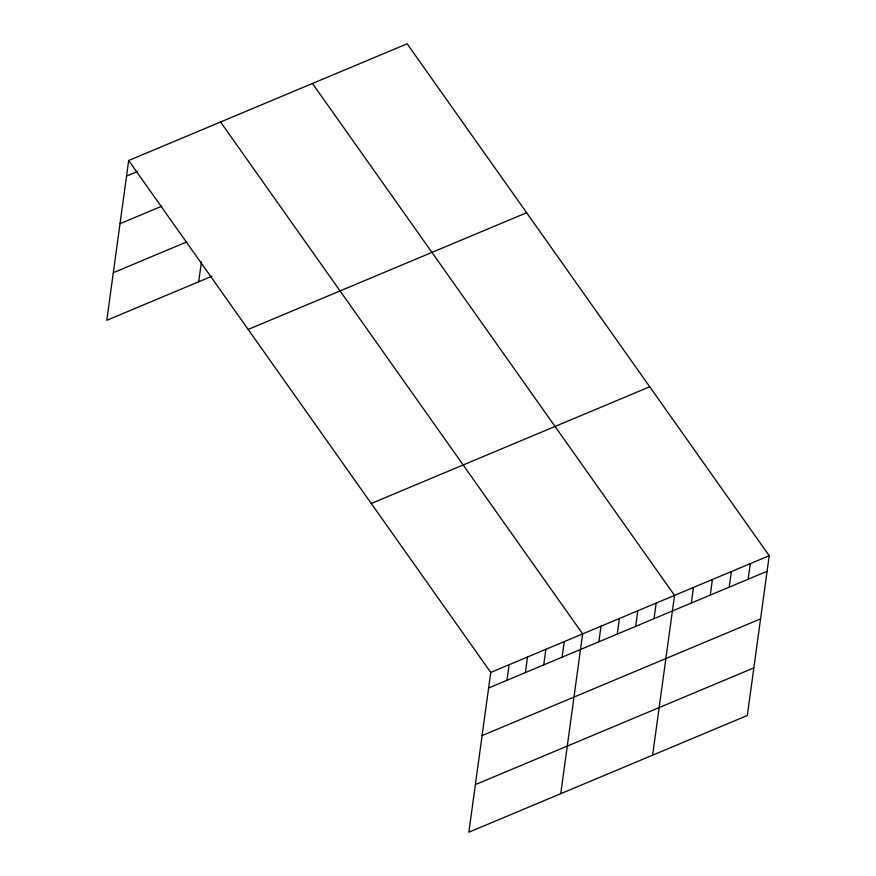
<?xml version="1.0" encoding="UTF-8"?>
<svg xmlns="http://www.w3.org/2000/svg" width="876" height="876" viewBox="0 0 876 876"><rect width="100%" height="100%" fill="white"/><g stroke="black" fill="none" stroke-linecap="round" stroke-linejoin="round"><path stroke-width="1.31" d="M128.673 160.516L490.746 672.418L468.857 832.2L747.327 715.484L769.216 555.702L407.143 43.8L128.673 160.516L106.784 320.298L212.156 276.137M198.688 281.787L201.403 261.957M506.985 680.291L509.12 664.709M525.37 672.593L527.494 657.011M543.744 664.884L545.879 649.302M562.118 657.186L564.253 641.604M560.75 793.689L582.639 633.895L220.566 121.994M598.877 641.779L601.013 626.198M617.262 634.071L619.398 618.489M635.637 626.373L637.772 610.791M654.022 618.664L656.157 603.082M652.642 755.167L674.531 595.384L312.469 83.483M691.339 603.027L693.463 587.446M710.272 595.089L712.407 579.507M729.204 587.15L731.34 571.568M748.148 579.222L750.272 563.64M126.538 176.098L137.565 171.477M120.023 223.687L161.677 206.221M113.311 272.71L186.818 241.896M248.16 329.442L526.629 212.726M371.26 503.492L649.729 386.776M490.746 672.418L769.216 555.702M488.611 687.999L767.08 571.283M482.085 735.588L760.565 618.872M475.372 784.611L753.842 667.895"/></g></svg>
